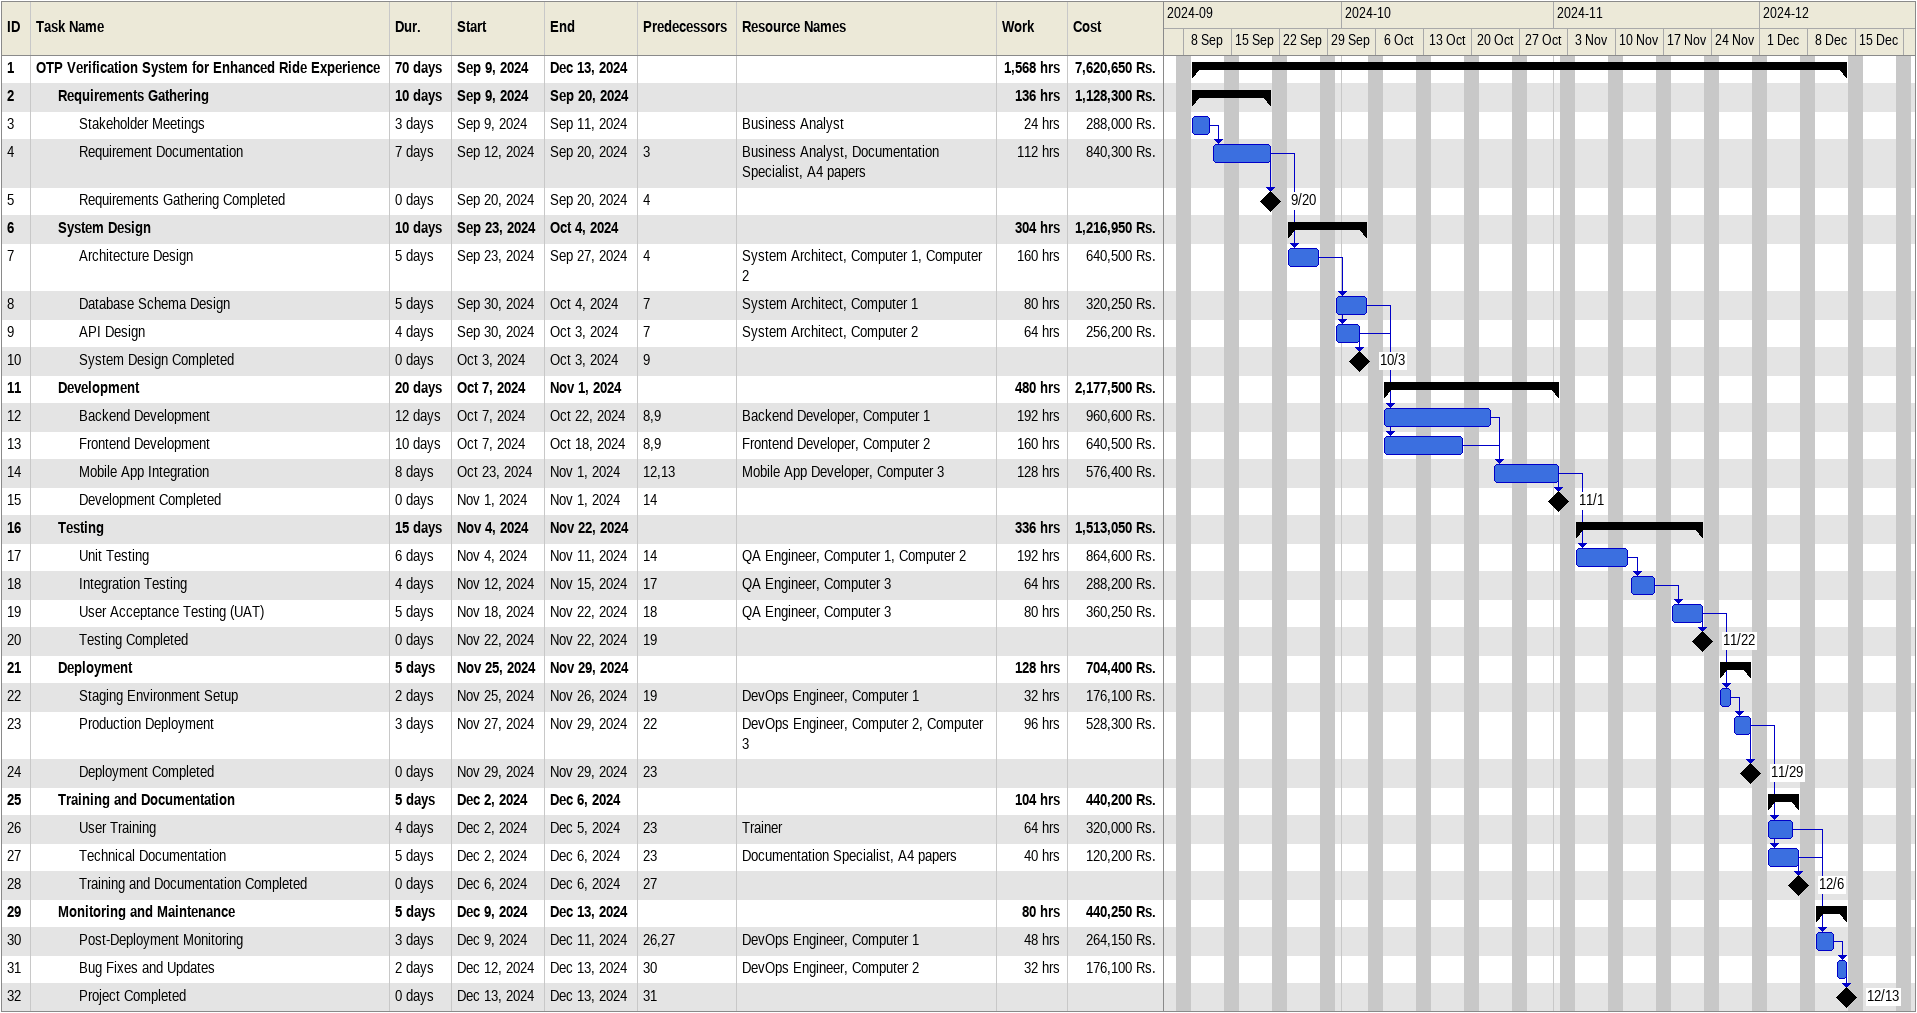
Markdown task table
| ID | Level | Task | Duration | Start | Finish | Predecessors | Resources | Work (h) | Cost (Rs.) |
|---|---|---|---|---|---|---|---|---|---|
| 1 | 1 | **OTP Verification System for Enhanced Ride Experience** | 70d | 2024-09-09 | 2024-12-13 |  |  | 1568 | 7620650 |
| 2 | 2 | **Requirements Gathering** | 10d | 2024-09-09 | 2024-09-20 |  |  | 136 | 1128300 |
| 3 | 3 | Stakeholder Meetings | 3d | 2024-09-09 | 2024-09-11 |  | Business Analyst | 24 | 288000 |
| 4 | 3 | Requirement Documentation | 7d | 2024-09-12 | 2024-09-20 | 3 | Business Analyst, Documentation Specialist, A4 papers | 112 | 840300 |
| 5 | 3 | Requirements Gathering Completed | 0d | 2024-09-20 | 2024-09-20 | 4 |  |  |  |
| 6 | 2 | **System Design** | 10d | 2024-09-23 | 2024-10-04 |  |  | 304 | 1216950 |
| 7 | 3 | Architecture Design | 5d | 2024-09-23 | 2024-09-27 | 4 | System Architect, Computer 1, Computer 2 | 160 | 640500 |
| 8 | 3 | Database Schema Design | 5d | 2024-09-30 | 2024-10-04 | 7 | System Architect, Computer 1 | 80 | 320250 |
| 9 | 3 | API Design | 4d | 2024-09-30 | 2024-10-03 | 7 | System Architect, Computer 2 | 64 | 256200 |
| 10 | 3 | System Design Completed | 0d | 2024-10-03 | 2024-10-03 | 9 |  |  |  |
| 11 | 2 | **Development** | 20d | 2024-10-07 | 2024-11-01 |  |  | 480 | 2177500 |
| 12 | 3 | Backend Development | 12d | 2024-10-07 | 2024-10-22 | 8, 9 | Backend Developer, Computer 1 | 192 | 960600 |
| 13 | 3 | Frontend Development | 10d | 2024-10-07 | 2024-10-18 | 8, 9 | Frontend Developer, Computer 2 | 160 | 640500 |
| 14 | 3 | Mobile App Integration | 8d | 2024-10-23 | 2024-11-01 | 12, 13 | Mobile App Developer, Computer 3 | 128 | 576400 |
| 15 | 3 | Development Completed | 0d | 2024-11-01 | 2024-11-01 | 14 |  |  |  |
| 16 | 2 | **Testing** | 15d | 2024-11-04 | 2024-11-22 |  |  | 336 | 1513050 |
| 17 | 3 | Unit Testing | 6d | 2024-11-04 | 2024-11-11 | 14 | QA Engineer, Computer 1, Computer 2 | 192 | 864600 |
| 18 | 3 | Integration Testing | 4d | 2024-11-12 | 2024-11-15 | 17 | QA Engineer, Computer 3 | 64 | 288200 |
| 19 | 3 | User Acceptance Testing (UAT) | 5d | 2024-11-18 | 2024-11-22 | 18 | QA Engineer, Computer 3 | 80 | 360250 |
| 20 | 3 | Testing Completed | 0d | 2024-11-22 | 2024-11-22 | 19 |  |  |  |
| 21 | 2 | **Deployment** | 5d | 2024-11-25 | 2024-11-29 |  |  | 128 | 704400 |
| 22 | 3 | Staging Environment Setup | 2d | 2024-11-25 | 2024-11-26 | 19 | DevOps Engineer, Computer 1 | 32 | 176100 |
| 23 | 3 | Production Deployment | 3d | 2024-11-27 | 2024-11-29 | 22 | DevOps Engineer, Computer 2, Computer 3 | 96 | 528300 |
| 24 | 3 | Deployment Completed | 0d | 2024-11-29 | 2024-11-29 | 23 |  |  |  |
| 25 | 2 | **Training and Documentation** | 5d | 2024-12-02 | 2024-12-06 |  |  | 104 | 440200 |
| 26 | 3 | User Training | 4d | 2024-12-02 | 2024-12-05 | 23 | Trainer | 64 | 320000 |
| 27 | 3 | Technical Documentation | 5d | 2024-12-02 | 2024-12-06 | 23 | Documentation Specialist, A4 papers | 40 | 120200 |
| 28 | 3 | Training and Documentation Completed | 0d | 2024-12-06 | 2024-12-06 | 27 |  |  |  |
| 29 | 2 | **Monitoring and Maintenance** | 5d | 2024-12-09 | 2024-12-13 |  |  | 80 | 440250 |
| 30 | 3 | Post-Deployment Monitoring | 3d | 2024-12-09 | 2024-12-11 | 26, 27 | DevOps Engineer, Computer 1 | 48 | 264150 |
| 31 | 3 | Bug Fixes and Updates | 2d | 2024-12-12 | 2024-12-13 | 30 | DevOps Engineer, Computer 2 | 32 | 176100 |
| 32 | 3 | Project Completed | 0d | 2024-12-13 | 2024-12-13 | 31 |  |  |  |
